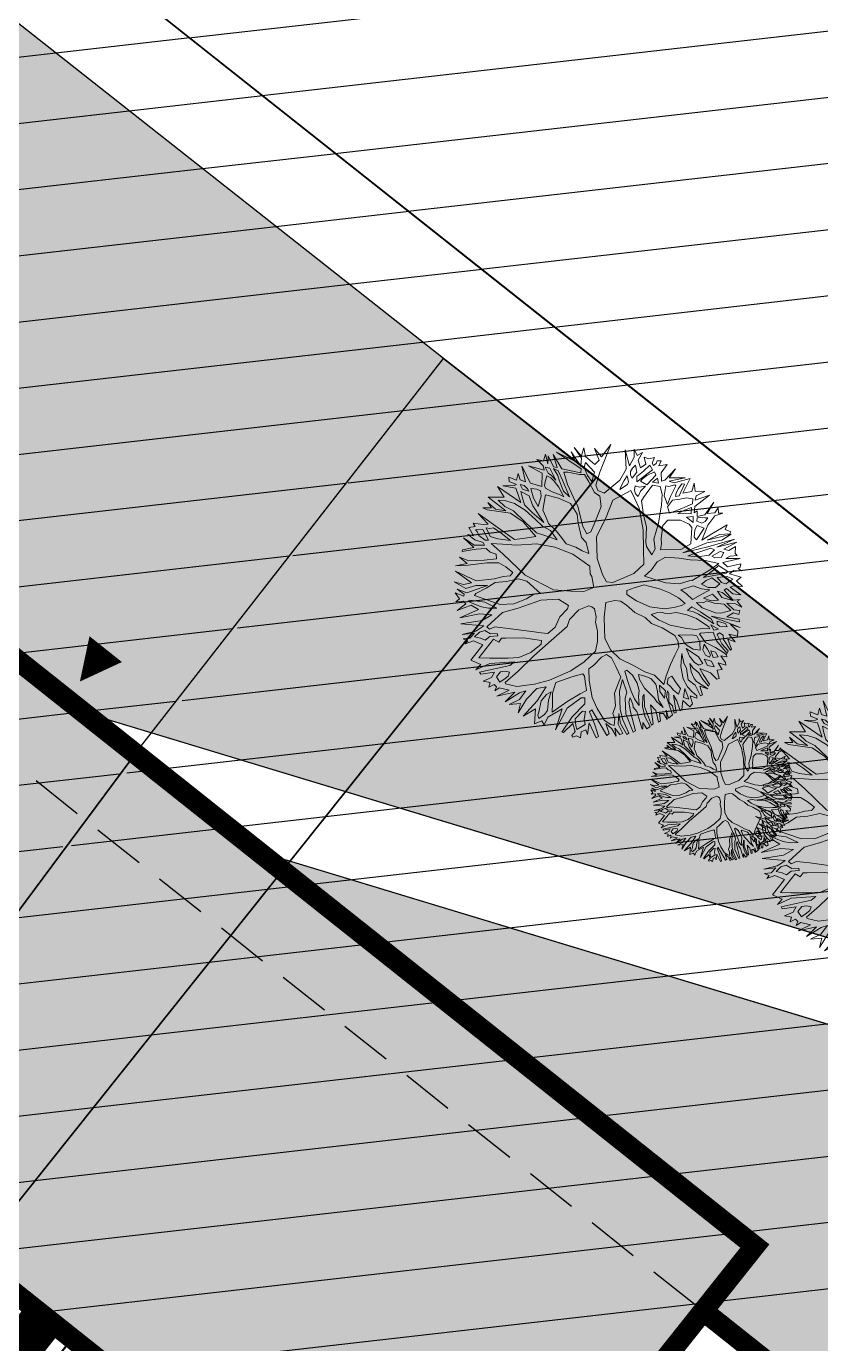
# Model space of a CAD drawing. Header units: metres. Extents: x -664657 to -643449, y -1076720 to -1062383.
# Drawn here: x -655998.25 to -655979.08, y -1069502.04 to -1069470.23 of the extents above; entities that cross this region are included whole.
import ezdxf

# ---------------------------------------------------------------- set-up
doc = ezdxf.new("R2010")
doc.units = ezdxf.units.M
doc.header["$LTSCALE"] = 0.1
doc.linetypes.add('DASHED', pattern=[19.05, 12.7, -6.35])
doc.layers.get('0').update_dxf_attribs({"color": 8, "lineweight": 9})
for name, color, linetype in [('AA_THER_KOMUNIKACE', 201, 'Continuous'), ('AA_THER_srafy', 52, 'Continuous'), ('AA_THER_SRAFY KATASTR', 14, 'Continuous'), ('AA_THER_ZELEŇ', 53, 'Continuous'), ('AA_THER_ZNACENI', 7, 'Continuous'), ('AA_THER_čárkovaná', 5, 'DASHED'), ('silnice-šrafa', 253, 'Continuous'), ('Vlastníci', 20, 'Continuous'), ('zeleň-šrafa', 63, 'Continuous')]:
    doc.layers.add(name, color=color, linetype=linetype)
doc.layers.add('AA_THER_STAFAZ', color=252, linetype='Continuous', lineweight=0)
doc.layers.add('FLOATING-WINDOWS', color=2, linetype='Continuous', plot=False)
pattern_1 = [(6.5127, (-656030.26, -1069498.5804), (-0.180059, 1.577256), [])]

# ---------------------------------------------------------------- blocks, each defined once
blk = doc.blocks.new('A$C0C461CEA')
for p, q in [((0.191, 0.795), (0.205, 0.826)), ((0.205, 0.826), (0.247, 0.779)), ((0.247, 0.779), (0.283, 0.818)), ((0.283, 0.818), (0.273, 0.766)), ((0.303, 0.735), (0.335, 0.855)), ((0.335, 0.855), (0.332, 0.706)), ((0.448, 0.732), (0.381, 0.832)), ((0.381, 0.832), (0.473, 0.745)), ((0.483, 0.777), (0.463, 0.845)), ((0.463, 0.845), (0.503, 0.812)), ((0.503, 0.812), (0.541, 0.849)), ((0.541, 0.849), (0.523, 0.775)), ((0.523, 0.775), (0.552, 0.829)), ((0.552, 0.829), (0.55, 0.733)), ((0.572, 0.716), (0.592, 0.82)), ((0.592, 0.82), (0.599, 0.69)), ((0.732, 0.619), (0.623, 0.824)), ((0.623, 0.824), (0.721, 0.691)), ((-0.025, 0.681), (-0.029, 0.73)), ((-0.029, 0.73), (-0.001, 0.656)), ((0.063, 0.606), (-0.009, 0.765)), ((-0.009, 0.765), (0.101, 0.706)), ((0.101, 0.706), (0.094, 0.804)), ((0.094, 0.804), (0.195, 0.61)), ((0.214, 0.725), (0.134, 0.788)), ((0.134, 0.788), (0.212, 0.751)), ((0.231, 0.749), (0.191, 0.795)), ((0.195, 0.61), (0.214, 0.725)), ((0.212, 0.751), (0.231, 0.749)), ((0.256, 0.734), (0.28, 0.713)), ((0.257, 0.695), (0.256, 0.734)), ((0.273, 0.766), (0.303, 0.735)), ((0.398, 0.641), (0.448, 0.732)), ((0.473, 0.745), (0.483, 0.777)), ((0.49, 0.711), (0.491, 0.762)), ((0.491, 0.762), (0.519, 0.739)), ((0.519, 0.739), (0.518, 0.634)), ((0.544, 0.723), (0.568, 0.689)), ((0.547, 0.66), (0.544, 0.723)), ((0.55, 0.733), (0.572, 0.716)), ((0.721, 0.691), (0.725, 0.772)), ((0.725, 0.772), (0.739, 0.638)), ((0.773, 0.691), (0.762, 0.79)), ((0.762, 0.79), (0.78, 0.708)), ((0.782, 0.71), (0.826, 0.755)), ((0.826, 0.755), (0.807, 0.687)), ((-0.25, 0.553), (-0.251, 0.627)), ((-0.251, 0.627), (-0.205, 0.61)), ((-0.205, 0.61), (-0.205, 0.641)), ((-0.205, 0.641), (-0.143, 0.596)), ((-0.108, 0.579), (-0.136, 0.688)), ((-0.136, 0.688), (-0.031, 0.479)), ((-0.062, 0.681), (-0.084, 0.71)), ((-0.084, 0.71), (-0.025, 0.681)), ((0.086, 0.573), (-0.062, 0.681)), ((-0.001, 0.656), (0.063, 0.606)), ((0.049, 0.709), (0.1, 0.674)), ((0.071, 0.64), (0.049, 0.709)), ((0.115, 0.58), (0.071, 0.64)), ((0.1, 0.674), (0.148, 0.626)), ((0.148, 0.626), (0.198, 0.54)), ((0.212, 0.581), (0.226, 0.644)), ((0.226, 0.644), (0.236, 0.684)), ((0.236, 0.684), (0.278, 0.625)), ((0.272, 0.676), (0.257, 0.695)), ((0.278, 0.625), (0.267, 0.543)), ((0.291, 0.657), (0.272, 0.676)), ((0.28, 0.713), (0.29, 0.678)), ((0.29, 0.678), (0.291, 0.657)), ((0.298, 0.594), (0.316, 0.668)), ((0.316, 0.668), (0.354, 0.641)), ((0.332, 0.706), (0.398, 0.641)), ((0.354, 0.641), (0.373, 0.618)), ((0.373, 0.618), (0.359, 0.578)), ((0.419, 0.639), (0.417, 0.618)), ((0.417, 0.618), (0.449, 0.568)), ((0.438, 0.663), (0.419, 0.639)), ((0.471, 0.697), (0.438, 0.663)), ((0.482, 0.682), (0.471, 0.697)), ((0.492, 0.669), (0.482, 0.682)), ((0.505, 0.682), (0.49, 0.711)), ((0.503, 0.634), (0.492, 0.669)), ((0.512, 0.575), (0.503, 0.634)), ((0.518, 0.634), (0.505, 0.682)), ((0.53, 0.531), (0.539, 0.622)), ((0.539, 0.622), (0.547, 0.66)), ((0.568, 0.689), (0.562, 0.609)), ((0.6, 0.66), (0.581, 0.563)), ((0.599, 0.69), (0.656, 0.641)), ((0.629, 0.644), (0.6, 0.66)), ((0.699, 0.587), (0.629, 0.644)), ((0.656, 0.641), (0.716, 0.594)), ((0.716, 0.594), (0.732, 0.619)), ((0.739, 0.638), (0.773, 0.691)), ((0.756, 0.617), (0.75, 0.55)), ((0.785, 0.647), (0.756, 0.617)), ((0.78, 0.708), (0.782, 0.71)), ((0.811, 0.549), (0.785, 0.647)), ((0.807, 0.687), (0.84, 0.599)), ((1.024, 0.679), (0.847, 0.53)), ((0.888, 0.613), (0.897, 0.711)), ((0.897, 0.711), (0.915, 0.627)), ((0.915, 0.627), (1.024, 0.679)), ((-0.291, 0.473), (-0.326, 0.577)), ((-0.326, 0.577), (-0.279, 0.488)), ((-0.256, 0.522), (-0.284, 0.582)), ((-0.284, 0.582), (-0.25, 0.553)), ((-0.207, 0.472), (-0.256, 0.522)), ((-0.215, 0.587), (-0.164, 0.562)), ((-0.208, 0.57), (-0.215, 0.587)), ((-0.212, 0.536), (-0.208, 0.57)), ((-0.186, 0.48), (-0.212, 0.536)), ((-0.164, 0.562), (-0.163, 0.47)), ((-0.143, 0.596), (-0.108, 0.579)), ((-0.134, 0.562), (-0.138, 0.487)), ((-0.111, 0.544), (-0.134, 0.562)), ((-0.084, 0.536), (-0.111, 0.544)), ((-0.05, 0.471), (-0.084, 0.536)), ((0.141, 0.467), (0.086, 0.573)), ((0.154, 0.458), (0.115, 0.58)), ((0.198, 0.54), (0.234, 0.438)), ((0.236, 0.499), (0.212, 0.581)), ((0.267, 0.543), (0.281, 0.388)), ((0.299, 0.519), (0.298, 0.594)), ((0.359, 0.578), (0.299, 0.519)), ((0.392, 0.572), (0.318, 0.477)), ((0.469, 0.501), (0.392, 0.572)), ((0.449, 0.568), (0.492, 0.518)), ((0.492, 0.518), (0.511, 0.491)), ((0.511, 0.491), (0.512, 0.575)), ((0.551, 0.471), (0.53, 0.531)), ((0.562, 0.609), (0.551, 0.471)), ((0.581, 0.563), (0.574, 0.456)), ((0.735, 0.569), (0.699, 0.587)), ((0.736, 0.502), (0.735, 0.569)), ((0.75, 0.55), (0.759, 0.494)), ((0.759, 0.494), (0.811, 0.549)), ((0.847, 0.53), (0.772, 0.454)), ((0.84, 0.599), (0.888, 0.613)), ((1.039, 0.454), (1.103, 0.589)), ((1.103, 0.589), (1.074, 0.465)), ((1.137, 0.506), (1.166, 0.562)), ((1.166, 0.562), (1.164, 0.508)), ((-0.394, 0.371), (-0.482, 0.412)), ((-0.482, 0.412), (-0.394, 0.388)), ((-0.394, 0.388), (-0.424, 0.459)), ((-0.424, 0.459), (-0.372, 0.399)), ((-0.386, 0.487), (-0.377, 0.497)), ((-0.28, 0.452), (-0.386, 0.487)), ((-0.377, 0.497), (-0.291, 0.473)), ((-0.209, 0.421), (-0.28, 0.452)), ((-0.279, 0.488), (-0.209, 0.448)), ((-0.209, 0.448), (-0.207, 0.472)), ((-0.194, 0.381), (-0.209, 0.421)), ((-0.163, 0.47), (-0.186, 0.48)), ((-0.157, 0.436), (-0.114, 0.321)), ((-0.081, 0.391), (-0.157, 0.436)), ((-0.138, 0.487), (-0.095, 0.443)), ((-0.095, 0.443), (-0.013, 0.385)), ((-0.013, 0.385), (-0.05, 0.471)), ((-0.031, 0.479), (0.019, 0.379)), ((0.175, 0.322), (0.141, 0.467)), ((0.193, 0.345), (0.154, 0.458)), ((0.234, 0.438), (0.258, 0.367)), ((0.281, 0.388), (0.236, 0.499)), ((0.314, 0.414), (0.309, 0.363)), ((0.318, 0.477), (0.314, 0.414)), ((0.532, 0.422), (0.469, 0.501)), ((0.54, 0.324), (0.532, 0.422)), ((0.574, 0.456), (0.571, 0.374)), ((0.738, 0.409), (0.736, 0.502)), ((0.76, 0.363), (0.738, 0.409)), ((0.772, 0.454), (0.768, 0.41)), ((0.768, 0.41), (0.8, 0.37)), ((0.955, 0.401), (1.039, 0.454)), ((1.06, 0.421), (1.046, 0.396)), ((1.085, 0.438), (1.06, 0.421)), ((1.074, 0.465), (1.137, 0.506)), ((1.117, 0.447), (1.085, 0.438)), ((1.102, 0.394), (1.117, 0.447)), ((1.154, 0.472), (1.142, 0.409)), ((1.142, 0.409), (1.193, 0.416)), ((1.213, 0.508), (1.154, 0.472)), ((1.164, 0.508), (1.213, 0.508)), ((1.193, 0.416), (1.206, 0.47)), ((1.206, 0.47), (1.232, 0.441)), ((1.232, 0.441), (1.276, 0.429)), ((1.276, 0.429), (1.239, 0.399)), ((-0.495, 0.221), (-0.55, 0.309)), ((-0.55, 0.309), (-0.495, 0.256)), ((-0.436, 0.238), (-0.503, 0.376)), ((-0.503, 0.376), (-0.397, 0.235)), ((-0.256, 0.32), (-0.394, 0.371)), ((-0.372, 0.399), (-0.265, 0.347)), ((-0.265, 0.347), (-0.176, 0.312)), ((-0.174, 0.275), (-0.256, 0.32)), ((-0.162, 0.346), (-0.194, 0.381)), ((-0.176, 0.312), (-0.162, 0.346)), ((-0.114, 0.321), (-0.04, 0.095)), ((0.012, 0.333), (-0.081, 0.391)), ((0.154, 0.269), (0.012, 0.333)), ((0.019, 0.379), (0.096, 0.349)), ((0.096, 0.349), (0.175, 0.322)), ((0.24, 0.295), (0.193, 0.345)), ((0.258, 0.367), (0.296, 0.309)), ((0.296, 0.309), (0.308, 0.222)), ((0.309, 0.363), (0.334, 0.286)), ((0.513, 0.258), (0.54, 0.324)), ((0.571, 0.374), (0.551, 0.283)), ((0.731, 0.289), (0.76, 0.363)), ((0.8, 0.37), (0.955, 0.401)), ((0.943, 0.354), (0.922, 0.336)), ((0.922, 0.336), (0.992, 0.342)), ((0.983, 0.384), (0.943, 0.354)), ((1.022, 0.404), (0.983, 0.384)), ((0.992, 0.342), (1.008, 0.359)), ((1.008, 0.359), (1.022, 0.404)), ((1.046, 0.396), (1.046, 0.37)), ((1.046, 0.37), (1.102, 0.394)), ((1.084, 0.364), (1.065, 0.329)), ((1.065, 0.329), (1.216, 0.353)), ((1.151, 0.377), (1.084, 0.364)), ((1.115, 0.327), (1.094, 0.318)), ((1.094, 0.318), (1.123, 0.272)), ((1.157, 0.334), (1.115, 0.327)), ((1.216, 0.393), (1.151, 0.377)), ((1.223, 0.332), (1.157, 0.334)), ((1.216, 0.353), (1.216, 0.393)), ((1.221, 0.303), (1.223, 0.332)), ((1.239, 0.399), (1.239, 0.378)), ((1.239, 0.378), (1.266, 0.383)), ((1.336, 0.335), (1.265, 0.299)), ((1.266, 0.383), (1.281, 0.398)), ((1.308, 0.383), (1.275, 0.358)), ((1.275, 0.358), (1.336, 0.335)), ((1.281, 0.398), (1.308, 0.383)), ((-0.577, 0.172), (-0.583, 0.229)), ((-0.583, 0.229), (-0.536, 0.174)), ((-0.526, 0.187), (-0.556, 0.247)), ((-0.556, 0.247), (-0.505, 0.187)), ((-0.495, 0.256), (-0.436, 0.238)), ((-0.415, 0.205), (-0.495, 0.221)), ((-0.335, 0.163), (-0.415, 0.205)), ((-0.397, 0.235), (-0.263, 0.181)), ((-0.142, 0.224), (-0.174, 0.275)), ((-0.114, 0.159), (-0.142, 0.224)), ((0.266, 0.178), (0.154, 0.269)), ((0.308, 0.222), (0.24, 0.295)), ((0.334, 0.286), (0.348, 0.221)), ((0.348, 0.221), (0.354, 0.16)), ((0.485, 0.148), (0.513, 0.258)), ((0.534, 0.218), (0.533, 0.155)), ((0.551, 0.283), (0.534, 0.218)), ((0.619, 0.192), (0.694, 0.255)), ((0.694, 0.255), (0.731, 0.289)), ((0.834, 0.289), (0.726, 0.197)), ((0.992, 0.29), (0.834, 0.289)), ((0.985, 0.138), (0.99, 0.219)), ((0.99, 0.219), (0.992, 0.29)), ((1.019, 0.28), (1.014, 0.25)), ((1.014, 0.25), (1.022, 0.223)), ((1.04, 0.305), (1.019, 0.28)), ((1.022, 0.223), (1.057, 0.251)), ((1.065, 0.28), (1.04, 0.305)), ((1.161, 0.247), (1.054, 0.196)), ((1.057, 0.251), (1.11, 0.266)), ((1.11, 0.266), (1.065, 0.28)), ((1.123, 0.272), (1.221, 0.303)), ((1.207, 0.21), (1.161, 0.247)), ((1.221, 0.277), (1.173, 0.268)), ((1.173, 0.268), (1.209, 0.239)), ((1.193, 0.151), (1.207, 0.21)), ((1.209, 0.239), (1.221, 0.277)), ((1.265, 0.299), (1.236, 0.242)), ((1.236, 0.242), (1.263, 0.236)), ((1.263, 0.236), (1.379, 0.275)), ((1.411, 0.18), (1.289, 0.213)), ((1.289, 0.213), (1.317, 0.184)), ((1.379, 0.275), (1.301, 0.236)), ((1.301, 0.236), (1.411, 0.18)), ((-0.635, 0.101), (-0.551, 0.117)), ((-0.612, 0.165), (-0.577, 0.172)), ((-0.557, 0.142), (-0.612, 0.165)), ((-0.551, 0.117), (-0.557, 0.142)), ((-0.536, 0.174), (-0.526, 0.187)), ((-0.509, 0.126), (-0.526, 0.126)), ((-0.526, 0.126), (-0.492, 0.08)), ((-0.416, 0.057), (-0.509, 0.126)), ((-0.505, 0.187), (-0.335, 0.163)), ((-0.444, 0.15), (-0.46, 0.141)), ((-0.46, 0.141), (-0.318, -0.013)), ((-0.353, 0.149), (-0.444, 0.15)), ((-0.273, 0.155), (-0.353, 0.149)), ((-0.191, 0.121), (-0.273, 0.155)), ((-0.263, 0.181), (-0.194, 0.167)), ((-0.194, 0.167), (-0.145, 0.146)), ((-0.099, 0.096), (-0.191, 0.121)), ((-0.145, 0.146), (-0.114, 0.159)), ((0.364, 0.065), (0.266, 0.178)), ((0.354, 0.16), (0.409, 0.103)), ((0.409, 0.103), (0.439, 0.053)), ((0.498, 0.096), (0.485, 0.148)), ((0.533, 0.155), (0.567, 0.153)), ((0.567, 0.153), (0.619, 0.192)), ((0.726, 0.197), (0.588, 0.099)), ((0.934, -0.024), (0.985, 0.138)), ((1.029, 0.181), (0.99, 0.078)), ((1.054, 0.196), (1.029, 0.181)), ((1.15, 0.081), (1.193, 0.151)), ((1.201, 0.118), (1.192, 0.06)), ((1.192, 0.06), (1.242, 0.105)), ((1.249, 0.194), (1.201, 0.132)), ((1.201, 0.132), (1.201, 0.118)), ((1.242, 0.105), (1.277, 0.128)), ((1.268, 0.179), (1.249, 0.194)), ((1.314, 0.169), (1.268, 0.179)), ((1.294, 0.108), (1.276, 0.086)), ((1.277, 0.128), (1.319, 0.158)), ((1.327, 0.131), (1.294, 0.108)), ((1.305, 0.077), (1.384, 0.138)), ((1.319, 0.158), (1.314, 0.169)), ((1.317, 0.184), (1.443, 0.155)), ((1.367, 0.149), (1.327, 0.131)), ((1.443, 0.155), (1.34, 0.081)), ((1.384, 0.138), (1.367, 0.149)), ((1.406, 0.061), (1.454, 0.109)), ((1.454, 0.109), (1.431, 0.05)), ((-0.493, -0.002), (-0.644, 0.041)), ((-0.644, 0.041), (-0.485, 0.03)), ((-0.519, 0.086), (-0.635, 0.101)), ((-0.485, 0.03), (-0.519, 0.086)), ((-0.492, 0.08), (-0.453, 0.038)), ((-0.453, 0.038), (-0.411, 0.003)), ((-0.354, -0.026), (-0.416, 0.057)), ((-0.411, 0.003), (-0.354, -0.026)), ((-0.05, 0.048), (-0.099, 0.096)), ((0, -0.086), (-0.05, 0.048)), ((-0.04, 0.095), (0.101, -0.11)), ((0.435, -0.079), (0.364, 0.065)), ((0.439, 0.053), (0.476, 0.01)), ((0.476, 0.01), (0.498, 0.096)), ((0.588, 0.099), (0.514, -0.053)), ((0.99, 0.078), (0.966, -0.017)), ((1.064, -0.035), (1.15, 0.081)), ((1.184, 0.044), (1.176, -0.007)), ((1.242, 0.072), (1.184, 0.044)), ((1.297, 0.051), (1.242, 0.072)), ((1.276, 0.086), (1.305, 0.077)), ((1.347, 0.037), (1.297, 0.051)), ((1.34, 0.081), (1.406, 0.061)), ((1.386, 0.006), (1.347, 0.037)), ((1.367, -0.026), (1.386, 0.006)), ((1.421, 0.016), (1.398, -0.011)), ((1.495, 0.013), (1.421, 0.016)), ((1.431, 0.05), (1.495, 0.013)), ((-0.599, -0.118), (-0.687, -0.081)), ((-0.687, -0.081), (-0.582, -0.108)), ((-0.508, -0.101), (-0.659, -0.004)), ((-0.659, -0.004), (-0.5, -0.057)), ((-0.544, -0.105), (-0.508, -0.101)), ((-0.5, -0.057), (-0.412, -0.054)), ((-0.412, -0.054), (-0.493, -0.002)), ((-0.33, -0.078), (-0.491, -0.12)), ((-0.208, -0.104), (-0.33, -0.078)), ((-0.318, -0.013), (-0.221, -0.06)), ((-0.221, -0.06), (-0.118, -0.072)), ((-0.118, -0.072), (-0.051, -0.067)), ((-0.051, -0.067), (0, -0.086)), ((0.412, -0.132), (0.435, -0.079)), ((0.514, -0.053), (0.492, -0.182)), ((0.864, -0.159), (0.934, -0.024)), ((0.966, -0.017), (0.908, -0.119)), ((0.973, -0.127), (1.064, -0.035)), ((1.084, -0.067), (1.026, -0.151)), ((1.138, -0.047), (1.084, -0.067)), ((1.225, -0.095), (1.138, -0.047)), ((1.176, -0.007), (1.277, -0.02)), ((1.271, -0.153), (1.225, -0.095)), ((1.231, -0.04), (1.321, -0.091)), ((1.289, -0.041), (1.231, -0.04)), ((1.277, -0.02), (1.367, -0.026)), ((1.324, -0.116), (1.277, -0.096)), ((1.277, -0.096), (1.303, -0.157)), ((1.346, -0.047), (1.289, -0.041)), ((1.321, -0.091), (1.346, -0.047)), ((1.374, -0.053), (1.346, -0.093)), ((1.346, -0.093), (1.374, -0.091)), ((1.374, -0.091), (1.353, -0.129)), ((1.514, -0.029), (1.374, -0.053)), ((1.398, -0.011), (1.514, -0.029)), ((1.41, -0.147), (1.519, -0.094)), ((1.519, -0.094), (1.431, -0.145)), ((-0.701, -0.157), (-0.672, -0.144)), ((-0.634, -0.167), (-0.701, -0.157)), ((-0.672, -0.144), (-0.697, -0.115)), ((-0.697, -0.115), (-0.649, -0.134)), ((-0.649, -0.134), (-0.599, -0.118)), ((-0.583, -0.227), (-0.634, -0.167)), ((-0.561, -0.129), (-0.611, -0.142)), ((-0.611, -0.142), (-0.575, -0.175)), ((-0.582, -0.108), (-0.544, -0.105)), ((-0.575, -0.175), (-0.552, -0.204)), ((-0.519, -0.137), (-0.561, -0.129)), ((-0.552, -0.204), (-0.506, -0.197)), ((-0.491, -0.179), (-0.519, -0.137)), ((-0.506, -0.197), (-0.448, -0.22)), ((-0.491, -0.12), (-0.481, -0.145)), ((-0.444, -0.203), (-0.491, -0.179)), ((-0.481, -0.145), (-0.435, -0.149)), ((-0.448, -0.22), (-0.444, -0.203)), ((-0.435, -0.149), (-0.35, -0.207)), ((-0.023, -0.134), (-0.208, -0.104)), ((0.101, -0.19), (-0.023, -0.134)), ((0.101, -0.11), (0.215, -0.18)), ((0.147, -0.271), (0.101, -0.19)), ((0.215, -0.18), (0.302, -0.23)), ((0.386, -0.241), (0.412, -0.157)), ((0.412, -0.157), (0.412, -0.132)), ((0.492, -0.182), (0.493, -0.246)), ((0.814, -0.262), (0.864, -0.159)), ((0.908, -0.119), (0.897, -0.15)), ((0.897, -0.15), (0.901, -0.228)), ((0.901, -0.228), (0.946, -0.198)), ((0.946, -0.198), (0.973, -0.127)), ((1.009, -0.187), (0.98, -0.225)), ((1.026, -0.151), (1.009, -0.187)), ((1.208, -0.294), (1.276, -0.187)), ((1.276, -0.187), (1.271, -0.153)), ((1.318, -0.192), (1.287, -0.212)), ((1.303, -0.157), (1.324, -0.116)), ((1.356, -0.236), (1.318, -0.192)), ((1.347, -0.14), (1.333, -0.161)), ((1.333, -0.161), (1.36, -0.194)), ((1.368, -0.148), (1.347, -0.14)), ((1.353, -0.129), (1.41, -0.147)), ((1.36, -0.194), (1.389, -0.194)), ((1.4, -0.166), (1.368, -0.148)), ((1.389, -0.194), (1.421, -0.179)), ((1.476, -0.191), (1.394, -0.229)), ((1.421, -0.179), (1.4, -0.166)), ((1.431, -0.145), (1.486, -0.17)), ((1.541, -0.201), (1.476, -0.191)), ((1.486, -0.17), (1.527, -0.148)), ((1.527, -0.148), (1.511, -0.184)), ((1.511, -0.184), (1.541, -0.201)), ((-0.721, -0.288), (-0.583, -0.227)), ((-0.67, -0.354), (-0.721, -0.288)), ((-0.49, -0.229), (-0.658, -0.302)), ((-0.658, -0.302), (-0.588, -0.343)), ((-0.465, -0.267), (-0.49, -0.229)), ((-0.431, -0.251), (-0.465, -0.267)), ((-0.402, -0.266), (-0.431, -0.251)), ((-0.281, -0.328), (-0.402, -0.266)), ((-0.35, -0.207), (-0.2, -0.314)), ((0.046, -0.318), (0.128, -0.29)), ((0.128, -0.29), (0.147, -0.271)), ((0.302, -0.23), (0.386, -0.241)), ((0.493, -0.246), (0.533, -0.274)), ((0.533, -0.274), (0.71, -0.29)), ((0.71, -0.29), (0.814, -0.262)), ((0.846, -0.329), (0.914, -0.295)), ((0.914, -0.295), (0.987, -0.292)), ((0.98, -0.225), (1.12, -0.297)), ((0.987, -0.292), (1.076, -0.35)), ((1.12, -0.297), (1.208, -0.294)), ((1.287, -0.212), (1.256, -0.26)), ((1.256, -0.26), (1.262, -0.288)), ((1.262, -0.288), (1.356, -0.236)), ((1.394, -0.229), (1.298, -0.308)), ((1.298, -0.308), (1.389, -0.301)), ((1.389, -0.301), (1.527, -0.295)), ((1.527, -0.295), (1.496, -0.321)), ((-0.722, -0.374), (-0.67, -0.354)), ((-0.605, -0.381), (-0.722, -0.374)), ((-0.705, -0.422), (-0.705, -0.403)), ((-0.705, -0.403), (-0.475, -0.468)), ((-0.429, -0.459), (-0.605, -0.381)), ((-0.588, -0.343), (-0.459, -0.411)), ((-0.167, -0.411), (-0.281, -0.328)), ((-0.2, -0.314), (-0.141, -0.358)), ((-0.141, -0.358), (-0.098, -0.387)), ((-0.098, -0.387), (-0.025, -0.371)), ((-0.025, -0.371), (0.046, -0.318)), ((0.101, -0.37), (0.06, -0.41)), ((0.202, -0.337), (0.101, -0.37)), ((0.284, -0.347), (0.202, -0.337)), ((0.301, -0.364), (0.284, -0.347)), ((0.295, -0.448), (0.313, -0.389)), ((0.313, -0.389), (0.301, -0.364)), ((0.414, -0.386), (0.348, -0.481)), ((0.482, -0.404), (0.414, -0.386)), ((0.518, -0.429), (0.482, -0.404)), ((0.601, -0.382), (0.587, -0.408)), ((0.587, -0.408), (0.628, -0.487)), ((0.66, -0.39), (0.601, -0.382)), ((0.74, -0.406), (0.66, -0.39)), ((0.768, -0.431), (0.74, -0.406)), ((0.773, -0.347), (0.846, -0.329)), ((0.833, -0.407), (0.773, -0.347)), ((0.896, -0.469), (0.833, -0.407)), ((1.076, -0.35), (1.146, -0.402)), ((1.322, -0.346), (1.122, -0.328)), ((1.122, -0.328), (1.314, -0.377)), ((1.146, -0.366), (1.331, -0.398)), ((1.205, -0.406), (1.146, -0.366)), ((1.146, -0.402), (1.247, -0.462)), ((1.293, -0.438), (1.205, -0.406)), ((1.314, -0.377), (1.526, -0.421)), ((1.436, -0.382), (1.322, -0.346)), ((1.331, -0.398), (1.35, -0.423)), ((1.439, -0.334), (1.334, -0.329)), ((1.334, -0.329), (1.521, -0.375)), ((1.521, -0.375), (1.436, -0.382)), ((1.513, -0.369), (1.439, -0.334)), ((1.496, -0.321), (1.528, -0.358)), ((1.528, -0.358), (1.513, -0.369)), ((-0.671, -0.512), (-0.715, -0.477)), ((-0.715, -0.477), (-0.643, -0.483)), ((-0.602, -0.457), (-0.705, -0.422)), ((-0.643, -0.483), (-0.602, -0.457)), ((-0.562, -0.478), (-0.608, -0.497)), ((-0.608, -0.497), (-0.603, -0.545)), ((-0.528, -0.49), (-0.562, -0.478)), ((-0.5, -0.512), (-0.528, -0.49)), ((-0.475, -0.468), (-0.429, -0.459)), ((-0.459, -0.411), (-0.383, -0.446)), ((-0.274, -0.489), (-0.439, -0.537)), ((-0.383, -0.446), (-0.284, -0.456)), ((-0.284, -0.456), (-0.182, -0.436)), ((-0.099, -0.448), (-0.274, -0.489)), ((-0.182, -0.436), (-0.167, -0.411)), ((0.06, -0.41), (-0.099, -0.448)), ((0.252, -0.551), (0.271, -0.484)), ((0.271, -0.484), (0.295, -0.448)), ((0.348, -0.481), (0.309, -0.559)), ((0.544, -0.477), (0.518, -0.429)), ((0.574, -0.561), (0.544, -0.477)), ((0.628, -0.487), (0.7, -0.576)), ((0.831, -0.489), (0.768, -0.431)), ((0.885, -0.552), (0.831, -0.489)), ((0.987, -0.527), (0.896, -0.469)), ((1.247, -0.462), (1.328, -0.531)), ((1.35, -0.423), (1.293, -0.438)), ((1.308, -0.455), (1.382, -0.454)), ((1.323, -0.478), (1.308, -0.455)), ((1.367, -0.498), (1.323, -0.478)), ((1.403, -0.475), (1.367, -0.498)), ((1.526, -0.421), (1.375, -0.412)), ((1.375, -0.412), (1.53, -0.449)), ((1.382, -0.454), (1.403, -0.475)), ((1.53, -0.449), (1.415, -0.452)), ((1.415, -0.452), (1.445, -0.477)), ((1.445, -0.477), (1.505, -0.474)), ((1.505, -0.474), (1.477, -0.522)), ((-0.697, -0.539), (-0.671, -0.512)), ((-0.651, -0.541), (-0.697, -0.539)), ((-0.67, -0.585), (-0.643, -0.564)), ((-0.628, -0.583), (-0.67, -0.585)), ((-0.643, -0.564), (-0.651, -0.541)), ((-0.569, -0.633), (-0.628, -0.583)), ((-0.603, -0.545), (-0.555, -0.54)), ((-0.569, -0.566), (-0.571, -0.578)), ((-0.571, -0.578), (-0.503, -0.638)), ((-0.439, -0.537), (-0.569, -0.566)), ((-0.555, -0.54), (-0.523, -0.534)), ((-0.523, -0.534), (-0.5, -0.512)), ((0.215, -0.623), (0.252, -0.551)), ((0.309, -0.559), (0.276, -0.629)), ((0.627, -0.632), (0.574, -0.561)), ((0.7, -0.576), (0.793, -0.643)), ((0.927, -0.618), (0.885, -0.552)), ((0.973, -0.572), (1.072, -0.589)), ((0.997, -0.622), (0.973, -0.572)), ((1.063, -0.541), (0.987, -0.527)), ((1.084, -0.55), (1.063, -0.541)), ((1.072, -0.589), (1.119, -0.642)), ((1.24, -0.542), (1.084, -0.55)), ((1.135, -0.61), (1.181, -0.601)), ((1.169, -0.658), (1.135, -0.61)), ((1.271, -0.556), (1.173, -0.572)), ((1.173, -0.572), (1.345, -0.623)), ((1.181, -0.601), (1.228, -0.603)), ((1.228, -0.603), (1.262, -0.674)), ((1.328, -0.531), (1.24, -0.542)), ((1.32, -0.545), (1.271, -0.556)), ((1.362, -0.62), (1.32, -0.545)), ((1.492, -0.575), (1.361, -0.539)), ((1.361, -0.539), (1.376, -0.585)), ((1.376, -0.585), (1.48, -0.613)), ((1.434, -0.521), (1.395, -0.521)), ((1.395, -0.521), (1.492, -0.575)), ((1.485, -0.543), (1.434, -0.521)), ((1.48, -0.613), (1.461, -0.634)), ((1.477, -0.522), (1.485, -0.543)), ((-0.537, -0.67), (-0.676, -0.63)), ((-0.676, -0.63), (-0.569, -0.633)), ((-0.639, -0.698), (-0.537, -0.67)), ((-0.507, -0.691), (-0.639, -0.698)), ((-0.532, -0.735), (-0.456, -0.699)), ((-0.456, -0.699), (-0.507, -0.691)), ((-0.503, -0.638), (-0.373, -0.687)), ((-0.373, -0.687), (-0.256, -0.714)), ((-0.256, -0.714), (-0.076, -0.727)), ((-0.076, -0.727), (0.048, -0.713)), ((0.048, -0.713), (0.165, -0.682)), ((0.165, -0.682), (0.215, -0.623)), ((0.276, -0.629), (0.273, -0.73)), ((0.648, -0.697), (0.627, -0.632)), ((0.706, -0.765), (0.648, -0.697)), ((0.68, -0.635), (0.71, -0.698)), ((0.723, -0.641), (0.68, -0.635)), ((0.71, -0.698), (0.771, -0.775)), ((0.755, -0.654), (0.723, -0.641)), ((0.793, -0.687), (0.755, -0.654)), ((0.793, -0.643), (0.86, -0.669)), ((0.861, -0.713), (0.793, -0.687)), ((0.86, -0.669), (0.919, -0.683)), ((0.923, -0.765), (0.861, -0.713)), ((0.919, -0.683), (0.953, -0.683)), ((0.953, -0.683), (0.927, -0.618)), ((1.018, -0.681), (0.997, -0.622)), ((1.087, -0.68), (1.018, -0.681)), ((1.171, -0.679), (1.087, -0.68)), ((1.099, -0.713), (1.174, -0.717)), ((1.139, -0.759), (1.099, -0.713)), ((1.119, -0.642), (1.171, -0.679)), ((1.218, -0.683), (1.169, -0.658)), ((1.262, -0.674), (1.218, -0.683)), ((1.339, -0.652), (1.266, -0.621)), ((1.266, -0.621), (1.279, -0.67)), ((1.279, -0.67), (1.304, -0.696)), ((1.304, -0.696), (1.367, -0.69)), ((1.367, -0.69), (1.339, -0.652)), ((1.345, -0.623), (1.362, -0.62)), ((1.404, -0.631), (1.364, -0.641)), ((1.364, -0.641), (1.432, -0.706)), ((1.432, -0.706), (1.386, -0.715)), ((1.386, -0.715), (1.406, -0.775)), ((1.457, -0.664), (1.404, -0.631)), ((1.461, -0.634), (1.444, -0.636)), ((1.444, -0.636), (1.457, -0.664)), ((-0.54, -0.767), (-0.622, -0.732)), ((-0.622, -0.732), (-0.532, -0.735)), ((-0.483, -0.76), (-0.59, -0.822)), ((-0.59, -0.822), (-0.54, -0.767)), ((-0.568, -0.862), (-0.416, -0.81)), ((-0.374, -0.724), (-0.483, -0.76)), ((-0.416, -0.81), (-0.302, -0.746)), ((-0.329, -0.8), (-0.388, -0.824)), ((-0.302, -0.746), (-0.374, -0.724)), ((-0.335, -0.847), (-0.287, -0.798)), ((-0.287, -0.798), (-0.329, -0.8)), ((-0.283, -0.813), (-0.322, -0.887)), ((-0.221, -0.753), (-0.283, -0.813)), ((-0.092, -0.771), (-0.221, -0.753)), ((-0.004, -0.791), (-0.092, -0.771)), ((-0.024, -0.869), (-0.002, -0.812)), ((-0.002, -0.812), (-0.004, -0.791)), ((0.055, -0.78), (0.014, -0.86)), ((0.103, -0.771), (0.055, -0.78)), ((0.185, -0.745), (0.103, -0.771)), ((0.227, -0.745), (0.185, -0.745)), ((0.25, -0.786), (0.227, -0.745)), ((0.249, -0.862), (0.25, -0.786)), ((0.273, -0.73), (0.303, -0.824)), ((0.766, -0.864), (0.706, -0.765)), ((0.771, -0.775), (0.873, -0.86)), ((0.975, -0.826), (0.923, -0.765)), ((0.943, -0.738), (0.987, -0.729)), ((0.979, -0.769), (0.943, -0.738)), ((1.005, -0.804), (0.979, -0.769)), ((0.987, -0.729), (1.026, -0.796)), ((1.045, -0.869), (1.005, -0.804)), ((1.026, -0.796), (1.051, -0.84)), ((1.033, -0.716), (1.053, -0.774)), ((1.078, -0.743), (1.033, -0.716)), ((1.053, -0.774), (1.127, -0.856)), ((1.111, -0.744), (1.078, -0.743)), ((1.151, -0.786), (1.111, -0.744)), ((1.193, -0.78), (1.139, -0.759)), ((1.217, -0.83), (1.151, -0.786)), ((1.174, -0.717), (1.193, -0.78)), ((1.22, -0.716), (1.225, -0.775)), ((1.246, -0.741), (1.22, -0.716)), ((1.225, -0.775), (1.289, -0.835)), ((1.269, -0.792), (1.246, -0.741)), ((1.292, -0.73), (1.269, -0.733)), ((1.269, -0.733), (1.293, -0.833)), ((1.289, -0.835), (1.269, -0.792)), ((1.314, -0.791), (1.292, -0.73)), ((1.366, -0.826), (1.314, -0.791)), ((1.351, -0.74), (1.321, -0.736)), ((1.321, -0.736), (1.366, -0.826)), ((1.406, -0.775), (1.351, -0.74)), ((-0.457, -0.859), (-0.568, -0.862)), ((-0.519, -0.958), (-0.457, -0.859)), ((-0.463, -0.909), (-0.469, -0.936)), ((-0.446, -0.892), (-0.463, -0.909)), ((-0.388, -0.824), (-0.446, -0.892)), ((-0.415, -0.93), (-0.381, -0.913)), ((-0.381, -0.913), (-0.335, -0.847)), ((-0.322, -0.887), (-0.355, -0.942)), ((-0.206, -0.924), (-0.095, -0.918)), ((-0.095, -0.918), (-0.04, -0.918)), ((-0.04, -0.918), (-0.024, -0.869)), ((0.014, -0.86), (-0.027, -0.987)), ((0.243, -0.953), (0.249, -0.862)), ((0.303, -0.824), (0.376, -0.924)), ((0.75, -0.958), (0.766, -0.918)), ((0.766, -0.918), (0.766, -0.864)), ((0.789, -0.874), (0.884, -0.921)), ((0.804, -0.903), (0.789, -0.874)), ((0.804, -0.956), (0.804, -0.903)), ((0.873, -0.86), (0.932, -0.9)), ((0.932, -0.9), (0.98, -0.916)), ((1.031, -0.928), (0.975, -0.826)), ((0.98, -0.916), (1.029, -0.945)), ((1.075, -0.925), (1.045, -0.869)), ((1.051, -0.84), (1.075, -0.882)), ((1.075, -0.882), (1.075, -0.925)), ((1.259, -1.006), (1.085, -0.865)), ((1.085, -0.865), (1.242, -1.046)), ((1.127, -0.856), (1.163, -0.878)), ((1.163, -0.878), (1.239, -0.897)), ((1.239, -0.897), (1.217, -0.83)), ((1.293, -0.863), (1.24, -0.831)), ((1.24, -0.831), (1.264, -0.903)), ((1.264, -0.903), (1.302, -0.93)), ((1.293, -0.833), (1.345, -0.856)), ((1.327, -0.913), (1.293, -0.863)), ((1.345, -0.856), (1.318, -0.856)), ((1.318, -0.856), (1.327, -0.913)), ((-0.458, -0.964), (-0.519, -0.958)), ((-0.469, -0.936), (-0.415, -0.93)), ((-0.456, -0.999), (-0.458, -0.964)), ((-0.402, -0.959), (-0.456, -0.999)), ((-0.275, -0.955), (-0.402, -0.959)), ((-0.396, -1.075), (-0.275, -0.955)), ((-0.237, -0.968), (-0.396, -1.075)), ((-0.355, -0.942), (-0.206, -0.924)), ((-0.105, -0.95), (-0.237, -0.968)), ((-0.235, -1.047), (-0.102, -1.004)), ((-0.078, -0.962), (-0.105, -0.95)), ((-0.102, -1.004), (-0.078, -0.962)), ((-0.027, -0.987), (-0.034, -1.08)), ((0.142, -1.04), (0.206, -0.982)), ((0.246, -0.974), (0.184, -1.043)), ((0.206, -0.982), (0.243, -0.953)), ((0.23, -1.077), (0.246, -0.974)), ((0.277, -0.999), (0.264, -1.085)), ((0.292, -0.925), (0.277, -0.999)), ((0.309, -0.927), (0.292, -0.925)), ((0.33, -0.981), (0.309, -0.927)), ((0.333, -1.053), (0.33, -0.981)), ((0.374, -0.999), (0.362, -1.036)), ((0.41, -1.033), (0.374, -0.999)), ((0.376, -0.924), (0.427, -1.003)), ((0.427, -1.003), (0.48, -1.062)), ((0.631, -1.046), (0.693, -0.999)), ((0.746, -1.013), (0.692, -1.098)), ((0.693, -0.999), (0.75, -0.958)), ((0.726, -1.085), (0.746, -1.013)), ((0.793, -1.031), (0.796, -0.994)), ((0.796, -0.994), (0.85, -1.098)), ((0.813, -0.977), (0.804, -0.956)), ((0.841, -1.024), (0.813, -0.977)), ((0.884, -0.921), (0.914, -0.946)), ((0.914, -0.998), (0.885, -1.058)), ((0.914, -0.946), (0.914, -0.998)), ((0.939, -0.942), (0.95, -1.023)), ((0.95, -0.942), (0.939, -0.942)), ((1.04, -0.98), (0.95, -0.942)), ((1.029, -0.945), (1.031, -0.928)), ((1.032, -1.052), (1.04, -0.98)), ((1.05, -0.921), (1.086, -0.98)), ((1.051, -0.97), (1.05, -0.921)), ((1.086, -0.98), (1.051, -0.97)), ((1.059, -1.012), (1.058, -1.092)), ((1.08, -1.009), (1.059, -1.012)), ((1.097, -1.037), (1.08, -1.009)), ((1.098, -0.94), (1.107, -0.921)), ((1.105, -0.963), (1.098, -0.94)), ((1.156, -0.996), (1.105, -0.963)), ((1.107, -0.921), (1.156, -0.965)), ((1.156, -0.965), (1.156, -0.996)), ((1.242, -1.046), (1.185, -0.992)), ((1.185, -0.992), (1.213, -1.063)), ((1.249, -0.922), (1.189, -0.924)), ((1.189, -0.924), (1.265, -0.987)), ((1.281, -0.953), (1.249, -0.922)), ((1.265, -0.987), (1.259, -1.006)), ((1.302, -0.93), (1.281, -0.953)), ((-0.36, -1.114), (-0.235, -1.047)), ((-0.351, -1.121), (-0.36, -1.114)), ((-0.255, -1.094), (-0.351, -1.121)), ((-0.267, -1.159), (-0.255, -1.094)), ((-0.242, -1.119), (-0.248, -1.151)), ((-0.222, -1.071), (-0.242, -1.119)), ((-0.142, -1.045), (-0.222, -1.071)), ((-0.172, -1.146), (-0.16, -1.106)), ((-0.16, -1.106), (-0.125, -1.059)), ((-0.125, -1.059), (-0.142, -1.045)), ((-0.098, -1.074), (-0.109, -1.185)), ((-0.075, -1.069), (-0.098, -1.074)), ((-0.066, -1.3), (-0.075, -1.069)), ((-0.034, -1.08), (-0.027, -1.189)), ((0.102, -1.129), (0.142, -1.04)), ((0.184, -1.043), (0.122, -1.171)), ((0.143, -1.221), (0.197, -1.113)), ((0.197, -1.113), (0.23, -1.077)), ((0.264, -1.085), (0.258, -1.15)), ((0.294, -1.15), (0.321, -1.112)), ((0.321, -1.112), (0.333, -1.053)), ((0.362, -1.036), (0.365, -1.114)), ((0.365, -1.114), (0.382, -1.166)), ((0.444, -1.071), (0.41, -1.033)), ((0.457, -1.127), (0.444, -1.071)), ((0.48, -1.062), (0.512, -1.16)), ((0.512, -1.16), (0.558, -1.109)), ((0.558, -1.109), (0.631, -1.046)), ((0.692, -1.098), (0.664, -1.19)), ((0.726, -1.131), (0.726, -1.085)), ((0.766, -1.11), (0.745, -1.173)), ((0.77, -1.152), (0.766, -1.11)), ((0.79, -1.059), (0.793, -1.031)), ((0.802, -1.122), (0.79, -1.059)), ((0.821, -1.155), (0.802, -1.122)), ((0.885, -1.058), (0.841, -1.024)), ((0.85, -1.098), (0.854, -1.157)), ((0.903, -1.11), (0.906, -1.064)), ((0.924, -1.139), (0.903, -1.11)), ((0.906, -1.064), (0.934, -1.03)), ((0.934, -1.03), (0.94, -1.076)), ((0.94, -1.076), (0.939, -1.127)), ((0.949, -1.154), (0.955, -1.101)), ((0.95, -1.023), (1.001, -1.095)), ((0.955, -1.101), (0.983, -1.126)), ((1.001, -1.095), (1.036, -1.157)), ((1.059, -1.178), (1.032, -1.052)), ((1.058, -1.092), (1.075, -1.163)), ((1.085, -1.069), (1.097, -1.037)), ((1.092, -1.167), (1.085, -1.069)), ((1.115, -1.083), (1.103, -1.165)), ((1.155, -1.127), (1.115, -1.083)), ((1.192, -1.097), (1.14, -1.053)), ((1.14, -1.053), (1.155, -1.127)), ((1.213, -1.063), (1.192, -1.097)), ((-0.305, -1.172), (-0.267, -1.159)), ((-0.305, -1.187), (-0.305, -1.172)), ((-0.273, -1.193), (-0.305, -1.187)), ((-0.254, -1.22), (-0.273, -1.193)), ((-0.227, -1.182), (-0.254, -1.22)), ((-0.248, -1.151), (-0.172, -1.146)), ((-0.189, -1.184), (-0.227, -1.182)), ((-0.141, -1.15), (-0.193, -1.224)), ((-0.193, -1.224), (-0.189, -1.184)), ((-0.146, -1.278), (-0.141, -1.15)), ((-0.109, -1.185), (-0.125, -1.278)), ((-0.029, -1.216), (-0.041, -1.296)), ((-0.006, -1.273), (-0.029, -1.216)), ((-0.027, -1.189), (0.003, -1.241)), ((0.022, -1.26), (0.051, -1.215)), ((0.051, -1.215), (0.056, -1.171)), ((0.097, -1.194), (0.053, -1.265)), ((0.056, -1.171), (0.102, -1.129)), ((0.072, -1.268), (0.097, -1.194)), ((0.122, -1.171), (0.102, -1.252)), ((0.128, -1.374), (0.143, -1.221)), ((0.183, -1.225), (0.149, -1.374)), ((0.207, -1.153), (0.183, -1.225)), ((0.232, -1.127), (0.207, -1.153)), ((0.219, -1.203), (0.227, -1.18)), ((0.228, -1.245), (0.219, -1.203)), ((0.227, -1.18), (0.232, -1.127)), ((0.258, -1.15), (0.261, -1.188)), ((0.261, -1.188), (0.267, -1.213)), ((0.267, -1.213), (0.294, -1.15)), ((0.325, -1.162), (0.284, -1.234)), ((0.297, -1.24), (0.34, -1.156)), ((0.34, -1.156), (0.325, -1.162)), ((0.382, -1.166), (0.395, -1.216)), ((0.395, -1.216), (0.4, -1.254)), ((0.418, -1.245), (0.443, -1.184)), ((0.443, -1.184), (0.457, -1.127)), ((0.48, -1.148), (0.458, -1.192)), ((0.458, -1.192), (0.465, -1.255)), ((0.465, -1.255), (0.5, -1.209)), ((0.5, -1.209), (0.48, -1.148)), ((0.513, -1.215), (0.486, -1.253)), ((0.513, -1.24), (0.513, -1.215)), ((0.564, -1.133), (0.538, -1.164)), ((0.538, -1.164), (0.551, -1.2)), ((0.551, -1.2), (0.555, -1.234)), ((0.596, -1.13), (0.564, -1.133)), ((0.603, -1.193), (0.596, -1.13)), ((0.61, -1.247), (0.603, -1.193)), ((0.664, -1.19), (0.665, -1.262)), ((0.695, -1.217), (0.726, -1.131)), ((0.724, -1.278), (0.695, -1.217)), ((0.745, -1.173), (0.74, -1.228)), ((0.794, -1.206), (0.77, -1.152)), ((0.797, -1.267), (0.794, -1.206)), ((0.873, -1.249), (0.817, -1.181)), ((0.817, -1.181), (0.817, -1.235)), ((0.854, -1.157), (0.821, -1.155)), ((0.88, -1.134), (0.881, -1.188)), ((0.924, -1.173), (0.88, -1.134)), ((0.881, -1.188), (0.919, -1.222)), ((0.919, -1.222), (0.924, -1.173)), ((0.939, -1.127), (0.924, -1.139)), ((0.985, -1.168), (0.949, -1.154)), ((1.007, -1.252), (0.962, -1.21)), ((0.962, -1.21), (0.967, -1.269)), ((0.983, -1.126), (0.985, -1.168)), ((1.044, -1.201), (1.006, -1.17)), ((1.006, -1.17), (1.011, -1.208)), ((1.011, -1.208), (1.015, -1.233)), ((1.036, -1.157), (1.049, -1.184)), ((1.049, -1.184), (1.044, -1.201)), ((1.075, -1.163), (1.059, -1.178)), ((1.103, -1.165), (1.092, -1.167)), ((-0.125, -1.278), (-0.146, -1.278)), ((-0.041, -1.296), (-0.066, -1.3)), ((-0.005, -1.34), (-0.006, -1.273)), ((0.016, -1.281), (-0.005, -1.34)), ((0.003, -1.241), (0.022, -1.26)), ((0.029, -1.341), (0.016, -1.281)), ((0.053, -1.265), (0.052, -1.345)), ((0.075, -1.366), (0.072, -1.268)), ((0.102, -1.252), (0.094, -1.366)), ((0.2, -1.386), (0.217, -1.3)), ((0.217, -1.3), (0.228, -1.245)), ((0.264, -1.316), (0.263, -1.398)), ((0.284, -1.234), (0.264, -1.316)), ((0.279, -1.392), (0.297, -1.24)), ((0.347, -1.25), (0.294, -1.391)), ((0.338, -1.397), (0.36, -1.309)), ((0.36, -1.309), (0.347, -1.25)), ((0.4, -1.254), (0.409, -1.275)), ((0.409, -1.275), (0.423, -1.315)), ((0.423, -1.315), (0.418, -1.245)), ((0.486, -1.253), (0.46, -1.398)), ((0.482, -1.299), (0.513, -1.24)), ((0.493, -1.337), (0.482, -1.299)), ((0.539, -1.269), (0.494, -1.396)), ((0.527, -1.399), (0.541, -1.319)), ((0.541, -1.319), (0.539, -1.269)), ((0.555, -1.234), (0.577, -1.28)), ((0.577, -1.28), (0.61, -1.247)), ((0.598, -1.319), (0.639, -1.264)), ((0.628, -1.352), (0.598, -1.319)), ((0.639, -1.264), (0.628, -1.352)), ((0.665, -1.262), (0.678, -1.314)), ((0.678, -1.314), (0.695, -1.358)), ((0.72, -1.371), (0.724, -1.278)), ((0.751, -1.301), (0.737, -1.372)), ((0.74, -1.228), (0.746, -1.259)), ((0.746, -1.259), (0.797, -1.349)), ((0.797, -1.349), (0.751, -1.301)), ((0.81, -1.334), (0.797, -1.267)), ((0.825, -1.323), (0.81, -1.334)), ((0.817, -1.235), (0.825, -1.323)), ((0.894, -1.316), (0.873, -1.249)), ((0.913, -1.32), (0.894, -1.316)), ((0.929, -1.257), (0.913, -1.32)), ((0.967, -1.269), (0.929, -1.257)), ((1.015, -1.233), (1.007, -1.252)), ((0.052, -1.345), (0.029, -1.341)), ((0.094, -1.366), (0.075, -1.366)), ((0.149, -1.374), (0.128, -1.374)), ((0.206, -1.388), (0.2, -1.386)), ((0.229, -1.342), (0.206, -1.388)), ((0.233, -1.402), (0.229, -1.342)), ((0.263, -1.398), (0.233, -1.402)), ((0.294, -1.391), (0.279, -1.392)), ((0.355, -1.395), (0.338, -1.397)), ((0.377, -1.342), (0.355, -1.395)), ((0.403, -1.357), (0.377, -1.342)), ((0.406, -1.411), (0.403, -1.357)), ((0.432, -1.344), (0.406, -1.411)), ((0.42, -1.407), (0.432, -1.344)), ((0.46, -1.398), (0.42, -1.407)), ((0.477, -1.394), (0.493, -1.337)), ((0.494, -1.396), (0.477, -1.394)), ((0.544, -1.397), (0.527, -1.399)), ((0.583, -1.338), (0.544, -1.397)), ((0.607, -1.407), (0.583, -1.338)), ((0.637, -1.397), (0.607, -1.407)), ((0.65, -1.333), (0.637, -1.397)), ((0.687, -1.373), (0.65, -1.333)), ((0.695, -1.358), (0.687, -1.373)), ((0.737, -1.372), (0.72, -1.371))]:
    blk.add_line(p, q)

msp = doc.modelspace()

# ---------------------------------------------------------------- hatches: boundary and pattern name
at = {"layer": 'AA_THER_srafy'}
h = msp.add_hatch(color=31, dxfattribs=at)
h.dxf.hatch_style = 1
h.paths.add_polyline_path([(-655980.671, -1069499.681), (-656011.981, -1069474.787), (-656019.449, -1069484.18), (-655988.139, -1069509.073)])
h.paths.add_polyline_path([(-656007.169, -1069516.939), (-656014.637, -1069526.332), (-656003.679, -1069535.045), (-655996.211, -1069525.652)], flags=17)
h.paths.add_polyline_path([(-656038.119, -1069507.662), (-656024.03, -1069518.864), (-656016.562, -1069509.471), (-656030.651, -1069498.269)])
h.paths.add_polyline_path([(-656024.197, -1069583.347), (-655966.582, -1069510.883), (-655957.189, -1069518.351), (-656013.302, -1069588.927)])
at = {"layer": 'Vlastníci'}
h = msp.add_hatch(dxfattribs=at)
h.set_pattern_fill('ANSI31', color=93, scale=0.5, style=0)
h.set_pattern_definition(pattern_1)
h.paths.add_polyline_path([(-655948.68, -1069507.704), (-655934.17, -1069519.242), (-655929.063, -1069513.25), (-655926.861, -1069515.001), (-655921.937, -1069509), (-655920.25, -1069507.75), (-655915.131, -1069501.312), (-655913.688, -1069500.018), (-655913.125, -1069500.018), (-655908.875, -1069494.393), (-655911.958, -1069491.942), (-655915.313, -1069489.375), (-655918.438, -1069485), (-655918.125, -1069480.125), (-655903.938, -1069460.25), (-655903.563, -1069456.875), (-655943.688, -1069425), (-655951.25, -1069429.75), (-655955.125, -1069435.25), (-655964.918, -1069447.037), (-655966.438, -1069447.782), (-655969.062, -1069447.657), (-655968.938, -1069441.625), (-656023.312, -1069400.014), (-656034.75, -1069414.764), (-656037.312, -1069414.875), (-656042.562, -1069421.25), (-656046.562, -1069426.254), (-656050.375, -1069429.504), (-656052.938, -1069429.129), (-656062.289, -1069421.511), (-656064.826, -1069424.702), (-656064.5, -1069424.654), (-656054.438, -1069433.279), (-656054.375, -1069436.029), (-656035.438, -1069438.25), (-656022.563, -1069421.75), (-656020.75, -1069420.25), (-656018.688, -1069420), (-656016.563, -1069420.875), (-656011.75, -1069424.625), (-656014.625, -1069428.25), (-656013.125, -1069429.5), (-656009.938, -1069426.125), (-655937.312, -1069483.75), (-655939.625, -1069486.375), (-655932.375, -1069492.125), (-655933.807, -1069493.879), (-655929.938, -1069496.505), (-655941.875, -1069512), (-655948.162, -1069507.053)])
h.paths.add_polyline_path([(-656101.063, -1069470.279), (-656091.875, -1069477.779), (-656089.625, -1069478.529), (-656087.125, -1069477.404), (-656054.375, -1069436.029), (-656035.438, -1069438.25), (-656027.125, -1069444.5), (-656020.349, -1069436.108), (-656018.375, -1069433.625), (-656017.031, -1069434.79), (-656025.562, -1069445.75), (-655948.162, -1069507.053), (-655948.68, -1069507.704), (-655958.18, -1069500), (-655960.188, -1069500), (-655984.5, -1069481.125), (-655999.562, -1069500), (-656000.812, -1069500), (-656045.235, -1069556.061), (-656067.465, -1069584.078), (-656089.825, -1069611.99), (-656091.688, -1069610.5), (-656065.5, -1069577.75), (-656039.601, -1069544.638), (-656013.736, -1069511.568), (-656000.927, -1069494.935), (-655988.188, -1069478.25), (-656011.813, -1069459.625), (-656014.438, -1069457.625), (-656037.188, -1069440), (-656074.875, -1069488.875), (-656118.313, -1069544.125), (-656139.312, -1069571.125), (-656139.562, -1069573.375), (-656138.25, -1069575.375), (-656120.188, -1069589.5), (-656120.75, -1069590.25), (-656092.875, -1069612), (-656091.688, -1069610.5), (-656089.813, -1069612), (-656155.812, -1069694.6), (-656162.814, -1069689.034), (-656160.917, -1069686.68), (-656160.917, -1069686.68), (-656141.125, -1069662.125), (-656112, -1069625.875), (-656107.438, -1069619.75), (-656105.312, -1069617.893), (-656105.875, -1069613.018), (-656107.375, -1069609.768), (-656173.899, -1069557.744), (-656168.438, -1069550.875), (-656159.438, -1069558.5), (-656156.5, -1069559), (-656154.062, -1069557.5), (-656107.75, -1069500), (-656108.788, -1069500.119), (-656097.5, -1069485.5), (-656095.938, -1069481.625), (-656096.125, -1069479.125), (-656099.25, -1069476.125), (-656103.145, -1069472.898)])
h = msp.add_hatch(dxfattribs=at)
h.set_pattern_fill('ANSI31', color=256, scale=0.5, style=0)
h.set_pattern_definition(pattern_1)
h.paths.add_polyline_path([(-655937.312, -1069483.75), (-655939.625, -1069486.375), (-656003.437, -1069435.875), (-656010.375, -1069444.125), (-655939.313, -1069500.625), (-655933.813, -1069493.875), (-655929.938, -1069496.505), (-655941.875, -1069512), (-655957.125, -1069500), (-656025.562, -1069445.75), (-656017.031, -1069434.79), (-656016.5, -1069435.25), (-656012.25, -1069430.125), (-656013.125, -1069429.5), (-656009.938, -1069426.125)])
h = msp.add_hatch(dxfattribs=at)
h.set_pattern_fill('ANSI31', color=93, scale=0.5, style=0)
h.set_pattern_definition(pattern_1)
h.paths.add_polyline_path([(-656018.875, -1069468.875), (-655995.5, -1069487.625), (-655988.188, -1069478.25), (-656011.813, -1069459.625)])
h.paths.add_polyline_path([(-656037.188, -1069440), (-656014.438, -1069457.625), (-656046.938, -1069500), (-656047.625, -1069500), (-656057.875, -1069513.5), (-656060.688, -1069511.125), (-656093.875, -1069518), (-656138.375, -1069573.642), (-656134.258, -1069577.01), (-656119.438, -1069588.593), (-656120.188, -1069589.5), (-656138.25, -1069575.375), (-656139.562, -1069573.375), (-656139.312, -1069571.125), (-656118.313, -1069544.125), (-656083.938, -1069500), (-656074.875, -1069488.875), (-656066.912, -1069494.592), (-656057.654, -1069501.937), (-656046.5, -1069487.113), (-656040.909, -1069479.976), (-656039.625, -1069478.375), (-656035.438, -1069472.979), (-656024.75, -1069459.229), (-656033.563, -1069452), (-656041.438, -1069445.5)])
h = msp.add_hatch(dxfattribs=at)
h.set_pattern_fill('ANSI31', color=4, scale=0.5, style=0)
h.set_pattern_definition(pattern_1)
h.paths.add_polyline_path([(-656065.5, -1069577.75), (-656094.438, -1069560.125), (-656057.875, -1069513.5), (-656047.625, -1069500), (-656046.938, -1069500), (-656014.438, -1069457.625), (-656011.813, -1069459.625), (-656018.875, -1069468.875), (-655995.5, -1069487.625)])
h = msp.add_hatch(dxfattribs=at)
h.set_pattern_fill('ANSI31', color=4, scale=0.5, style=0)
h.set_pattern_definition(pattern_1)
h.paths.add_polyline_path([(-656094.438, -1069560.125), (-656065.5, -1069577.75), (-656092.875, -1069612), (-656120.75, -1069590.25), (-656120.188, -1069589.5), (-656119.438, -1069588.593)])
h.paths.add_polyline_path([(-656022.062, -1069600), (-656063.313, -1069578.875), (-656000.812, -1069500), (-655999.562, -1069500), (-655984.5, -1069481.125), (-655960.188, -1069500), (-655958.125, -1069500), (-655948.68, -1069507.704)])
at = {"layer": 'zeleň-šrafa'}
h = msp.add_hatch(color=256, dxfattribs=at)
h.paths.add_polyline_path([(-656033.563, -1069451.979), (-656041.438, -1069445.5), (-656037.188, -1069440), (-656021.11, -1069452.456), (-656020.68, -1069482.515), (-656049.943, -1069519.319), (-656076.929, -1069529.284), (-656070.906, -1069491.75), (-656066.912, -1069494.592), (-656057.654, -1069501.937), (-656024.75, -1069459.229)])
h.paths.add_polyline_path([(-656113.809, -1069542.903), (-656079.082, -1069530.08), (-656072.721, -1069490.435), (-656072.795, -1069490.529), (-656113.809, -1069542.903), (-656113.814, -1069542.91)])
h.paths.add_polyline_path([(-655992.647, -1069490.159), (-655960.188, -1069500), (-655958.754, -1069517.106), (-655966.582, -1069510.883), (-655967.827, -1069512.448), (-655981.916, -1069501.246), (-655980.671, -1069499.681)])
h.paths.add_polyline_path([(-656019.087, -1069454.023), (-656018.869, -1069469.311), (-656011.981, -1069474.787), (-655996.896, -1069486.781), (-655964.604, -1069496.571), (-655988.188, -1069478.25), (-656011.813, -1069459.625), (-656014.438, -1069457.625)])

# ---------------------------------------------------------------- linework, layer by layer
at = {"layer": 'AA_THER_KOMUNIKACE'}
for p, q in [((-655996.896, -1069486.781), (-656018.869, -1069469.311)), ((-655996.896, -1069486.781), (-655964.604, -1069496.571)), ((-655992.647, -1069490.159), (-655960.188, -1069500))]:
    msp.add_line(p, q, dxfattribs=at)
at = {"layer": 'AA_THER_SRAFY KATASTR', "const_width": 0.3}
msp.add_lwpolyline([(-656069.237, -1069546.799), (-656061.973, -1069550.519), (-656050.528, -1069536.123), (-656056.79, -1069531.145), (-656049.322, -1069521.752), (-656043.06, -1069526.73), (-656035.592, -1069517.337), (-656035.592, -1069517.337), (-656031.857, -1069512.641), (-656038.119, -1069507.662), (-656030.651, -1069498.269), (-656024.389, -1069503.248), (-656013.187, -1069489.159), (-656019.449, -1069484.18), (-656011.981, -1069474.787), (-655980.671, -1069499.681), (-655981.916, -1069501.246), (-655967.827, -1069512.448), (-655966.582, -1069510.883), (-655957.189, -1069518.351), (-656013.302, -1069588.927)], dxfattribs=at)
at = {"layer": 'AA_THER_SRAFY KATASTR', "const_width": 0.2}
msp.add_lwpolyline([(-655980.671, -1069499.681), (-656011.981, -1069474.787), (-656019.449, -1069484.18), (-655988.139, -1069509.073)], close=True, dxfattribs=at)
at = {"layer": 'AA_THER_ZELEŇ'}
for points, const_width in [([(-655997.824, -1069501.374), (-656004.079, -1069509.242)], 1), ([(-655997.418, -1069501.696), (-656003.674, -1069509.564)], 0.05), ([(-655997.145, -1069501.913), (-656003.401, -1069509.781)], 0.05)]:
    msp.add_lwpolyline(points, dxfattribs=dict(at, const_width=const_width))
at = {"layer": 'AA_THER_ZNACENI', "color": 20}
msp.add_lwpolyline([(-655996.959, -1069486.053, 0, 1, 0), (-655996.336, -1069485.27, 0, 0, 0)], format="xyseb", dxfattribs=at)
at = {"layer": 'AA_THER_čárkovaná'}
msp.add_lwpolyline([(-656013.187, -1069489.159), (-656006.964, -1069481.331), (-655981.916, -1069501.246)], dxfattribs=at)
at = {"layer": 'FLOATING-WINDOWS'}
msp.add_lwpolyline([(-655937.312, -1069483.75), (-655939.625, -1069486.375), (-656003.437, -1069435.875), (-656010.375, -1069444.125), (-655939.313, -1069500.625), (-655933.813, -1069493.875), (-655929.938, -1069496.505), (-655941.875, -1069512), (-655957.125, -1069500), (-656025.562, -1069445.75), (-656017.031, -1069434.79), (-656016.5, -1069435.25), (-656012.25, -1069430.125), (-656013.125, -1069429.5), (-656009.938, -1069426.125), (-655937.312, -1069483.75)], close=True, dxfattribs=at)
at = {"layer": 'FLOATING-WINDOWS', "color": 3}
msp.add_lwpolyline([(-656087.125, -1069477.404), (-656054.375, -1069436.029), (-656035.438, -1069438.25), (-656027.125, -1069444.5), (-656020.349, -1069436.108), (-656018.375, -1069433.625), (-656017.031, -1069434.79), (-656025.562, -1069445.75), (-655948.162, -1069507.053), (-655948.68, -1069507.704), (-655955.75, -1069501.875), (-655958.125, -1069500), (-655960.188, -1069500), (-655984.5, -1069481.125), (-655988.188, -1069478.25), (-656011.813, -1069459.625), (-656014.438, -1069457.625), (-656037.188, -1069440), (-656074.875, -1069488.875)], dxfattribs=at)
at = {"layer": 'FLOATING-WINDOWS', "color": 4}
for points in [[(-656065.5, -1069577.75), (-656094.438, -1069560.125), (-656057.875, -1069513.5), (-656047.625, -1069500), (-656046.938, -1069500), (-656014.438, -1069457.625), (-656011.813, -1069459.625), (-656018.875, -1069468.875), (-655995.5, -1069487.625), (-656004.688, -1069500), (-656065.5, -1069577.75), (-656065.5, -1069577.75), (-656065.5, -1069577.75)], [(-656021.934, -1069599.838), (-656063.313, -1069578.875), (-656000.812, -1069500), (-655999.562, -1069500), (-655984.498, -1069481.126), (-655960.188, -1069500), (-655958.125, -1069500), (-655955.75, -1069501.875), (-655948.68, -1069507.704)]]:
    msp.add_lwpolyline(points, close=True, dxfattribs=at)
at = {"layer": 'FLOATING-WINDOWS', "color": 3}
for points in [[(-656018.875, -1069468.875), (-655995.5, -1069487.625), (-655988.188, -1069478.25), (-656011.813, -1069459.625)], [(-655988.188, -1069478.25), (-655984.5, -1069481.125), (-655999.562, -1069500), (-656000.812, -1069500), (-656063.184, -1069578.714), (-656063.255, -1069578.802), (-656063.313, -1069578.875), (-656083.563, -1069604.25), (-656089.825, -1069611.99), (-656091.688, -1069610.5), (-656078.594, -1069594.125), (-656065.5, -1069577.75), (-656004.688, -1069500), (-655995.5, -1069487.625), (-655988.188, -1069478.25)]]:
    msp.add_lwpolyline(points, close=True, dxfattribs=at)
at = {"layer": 'silnice-šrafa'}
for points in [[(-656019.087, -1069454.023), (-656018.869, -1069469.311), (-656011.981, -1069474.787), (-655996.896, -1069486.781), (-655964.604, -1069496.571), (-655988.188, -1069478.25), (-656011.813, -1069459.625), (-656014.438, -1069457.625), (-656019.087, -1069454.023)], [(-655992.647, -1069490.159), (-655960.188, -1069500), (-655958.754, -1069517.106), (-655966.582, -1069510.883), (-655967.827, -1069512.448), (-655981.916, -1069501.246), (-655980.671, -1069499.681)]]:
    msp.add_lwpolyline(points, close=True, dxfattribs=at)
at = {"layer": 'Vlastníci', "color": 20, "lineweight": -3, "const_width": 0.5}
msp.add_lwpolyline([(-656069.237, -1069546.799), (-656061.973, -1069550.519), (-656050.528, -1069536.123), (-656056.79, -1069531.145), (-656049.322, -1069521.752), (-656043.06, -1069526.73), (-656035.592, -1069517.337), (-656035.592, -1069517.337), (-656031.857, -1069512.641), (-656038.119, -1069507.662), (-656030.651, -1069498.269), (-656024.389, -1069503.248), (-656013.187, -1069489.159), (-656019.449, -1069484.18), (-656011.981, -1069474.787), (-655980.671, -1069499.681), (-655981.916, -1069501.246), (-655967.827, -1069512.448), (-655966.582, -1069510.883), (-655957.189, -1069518.351), (-656013.302, -1069588.927)], dxfattribs=at)
msp.add_lwpolyline([(-656019.449, -1069484.18), (-655988.139, -1069509.073), (-655980.671, -1069499.681), (-656011.981, -1069474.787)], close=True, dxfattribs=at)

# ---------------------------------------------------------------- block references
at = {"layer": 'AA_THER_STAFAZ', "linetype": 'Continuous', "rotation": 28.03608760909738}
for p, xscale, yscale, zscale in [((-655985.965, -1069483.688), 3.110400000028225, 3.110400000011316, 3.110400000000001), ((-655978.689, -1069489.353), 3.110400000028225, 3.110400000011316, 3.110400000000001), ((-655982.225, -1069488.557), 1.536000000013938, 1.536000000005588, 1.536)]:
    msp.add_blockref('A$C0C461CEA', p, dxfattribs=dict(at, xscale=xscale, yscale=yscale, zscale=zscale))

doc.saveas('drawing.dxf')
